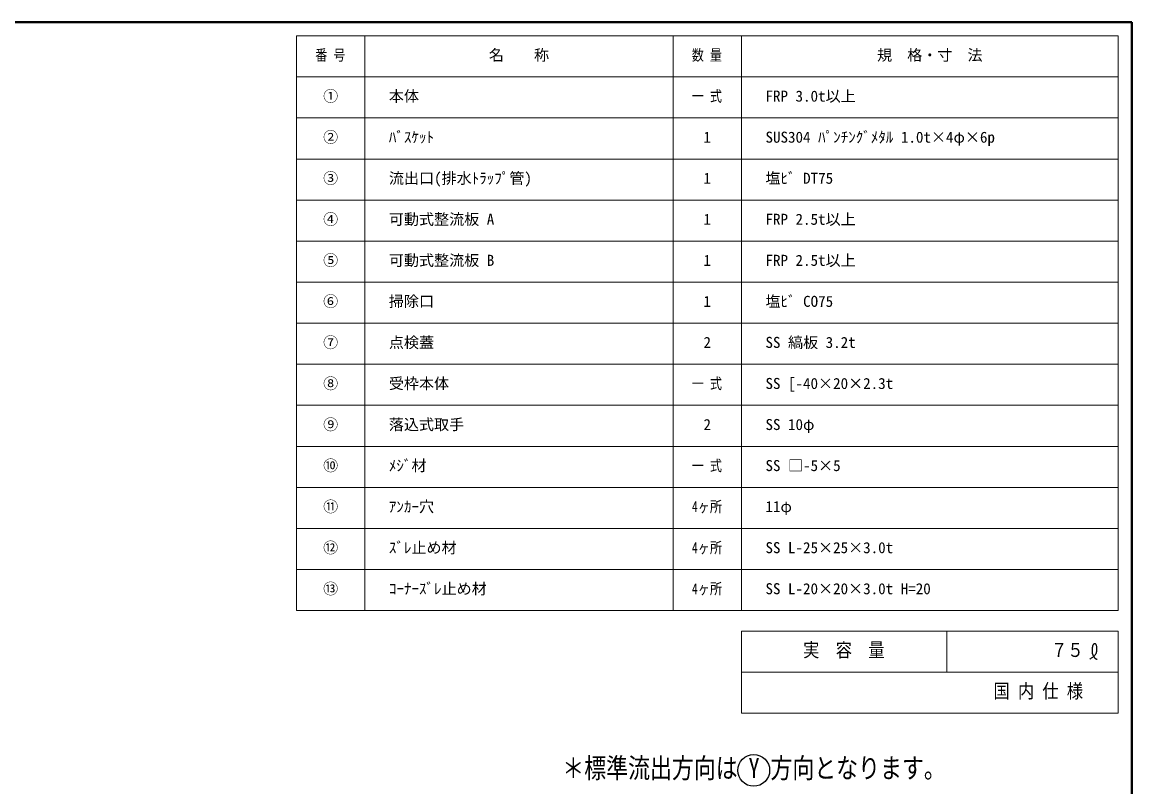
# Model space of a CAD drawing. Units: millimetres at full size, sheet at 1:8; details may follow other scales. Extents: x -1694 to 1546, y -1125 to 1123.
# Drawn here: x -75 to 1546, y 6 to 1123 of the extents above; entities that cross this region are included whole.
import ezdxf
from ezdxf.enums import TextEntityAlignment as Align

# ---------------------------------------------------------------- set-up
doc = ezdxf.new("R2010")
doc.units = ezdxf.units.MM
doc.header["$LTSCALE"] = 8
doc.layers.add('0-0_ﾚｲﾔ1', color=4, linetype='Continuous', lineweight=9)
doc.styles.add('ＭＳ ゴシック', font='')
doc.styles.get('ＭＳ ゴシック').set_extended_font_data('MS Gothic')

msp = doc.modelspace()

# ---------------------------------------------------------------- linework, layer by layer
at = {"layer": '0-0_ﾚｲﾔ1', "color": 1, "lineweight": 40}
for p, q in [((1545.854, 1123.17), (-1694.146, 1123.17)), ((1545.854, -1124.83), (1545.854, 1123.17))]:
    msp.add_line(p, q, dxfattribs=at)
at = {"layer": '0-0_ﾚｲﾔ1', "color": 3, "lineweight": 18}
for p, q in [((1525.854, 1103.17), (325.854, 1103.17)), ((325.854, 263.17), (325.854, 1103.17)), ((425.854, 263.17), (425.854, 1103.17)), ((875.854, 263.17), (875.854, 1103.17)), ((975.854, 263.17), (975.854, 1103.17)), ((1525.854, 263.17), (1525.854, 1103.17)), ((1525.854, 1043.17), (325.854, 1043.17)), ((1525.854, 983.17), (325.854, 983.17)), ((1525.854, 923.17), (325.854, 923.17)), ((1525.854, 863.17), (325.854, 863.17)), ((1525.854, 803.17), (325.854, 803.17)), ((1525.854, 743.17), (325.854, 743.17)), ((1525.854, 683.17), (325.854, 683.17)), ((1525.854, 623.17), (325.854, 623.17)), ((1525.854, 563.17), (325.854, 563.17)), ((1525.854, 503.17), (325.854, 503.17)), ((1525.854, 443.17), (325.854, 443.17)), ((1525.854, 383.17), (325.854, 383.17)), ((1525.854, 323.17), (325.854, 323.17)), ((1525.854, 263.17), (325.854, 263.17)), ((1525.854, 233.17), (975.854, 233.17)), ((975.854, 113.17), (975.854, 233.17)), ((1275.854, 173.17), (1275.854, 233.17)), ((1525.854, 113.17), (1525.854, 233.17)), ((1525.854, 173.17), (975.854, 173.17)), ((1525.854, 113.17), (975.854, 113.17))]:
    msp.add_line(p, q, dxfattribs=at)
at = {"layer": '0-0_ﾚｲﾔ1', "color": 5, "lineweight": 25}
for points in [[(1484.314, 192.331), (1484.894, 192.665), (1485.891, 193.247), (1486.879, 193.842), (1487.853, 194.461), (1488.807, 195.112), (1489.734, 195.805), (1490.258, 196.229), (1490.643, 196.559), (1491.287, 197.154), (1491.896, 197.782), (1492.464, 198.445), (1492.98, 199.143), (1493.436, 199.878), (1493.669, 200.322), (1493.837, 200.684), (1494.091, 201.324), (1494.301, 201.982), (1494.472, 202.653), (1494.604, 203.333), (1494.7, 204.017), (1494.741, 204.415), (1494.772, 204.826), (1494.802, 205.534), (1494.808, 206.241), (1494.798, 206.951), (1494.777, 207.663), (1494.754, 208.381), (1494.741, 208.8), (1494.729, 209.241), (1494.7, 210.002), (1494.64, 210.758), (1494.521, 211.5), (1494.318, 212.218), (1494.007, 212.903), (1493.766, 213.282), (1493.612, 213.486), (1493.314, 213.816), (1492.982, 214.111), (1492.623, 214.354)], [(1492.623, 214.354), (1492.244, 214.532), (1491.852, 214.631), (1491.623, 214.647), (1491.433, 214.634), (1491.108, 214.564), (1490.79, 214.438), (1490.482, 214.267), (1490.19, 214.057), (1489.918, 213.82), (1489.771, 213.672), (1489.567, 213.442), (1489.261, 213.021), (1489.005, 212.574), (1488.793, 212.108), (1488.619, 211.626), (1488.477, 211.134), (1488.407, 210.846), (1488.329, 210.484), (1488.217, 209.857), (1488.13, 209.226), (1488.06, 208.593), (1488.002, 207.957), (1487.95, 207.319), (1487.92, 206.948), (1487.882, 206.507), (1487.819, 205.744), (1487.767, 204.982), (1487.735, 204.221), (1487.734, 203.462), (1487.775, 202.707), (1487.822, 202.271), (1487.878, 201.893), (1488.007, 201.245), (1488.172, 200.604), (1488.369, 199.969), (1488.593, 199.343), (1488.84, 198.726), (1488.991, 198.373), (1489.105, 198.118)], [(1489.105, 198.118), (1489.308, 197.684), (1489.519, 197.254), (1489.74, 196.828), (1489.97, 196.406), (1490.211, 195.985), (1490.356, 195.742), (1490.529, 195.459), (1490.842, 194.978), (1491.176, 194.512), (1491.534, 194.071), (1491.92, 193.664), (1492.339, 193.299), (1492.597, 193.111), (1492.819, 192.97), (1493.219, 192.755), (1493.637, 192.568), (1494.071, 192.404), (1494.515, 192.255), (1494.965, 192.117), (1495.228, 192.039)]]:
    msp.add_lwpolyline(points, dxfattribs=at)
msp.add_circle((993.787, 29.504), 23.2, dxfattribs=at)

# ---------------------------------------------------------------- texts
at = {"layer": '0-0_ﾚｲﾔ1', "color": 7, "style": 'ＭＳ ゴシック'}
for s, height, width, p in [('番 号', 16.13, 0.8, (353.354, 1062.17)), ('数 量', 16.13, 0.8, (903.354, 1062.17)), ('一 式', 16.13, 0.8, (903.354, 1002.17)), ('一 式', 16.13, 0.8, (903.354, 582.17)), ('一 式', 16.13, 0.8, (903.354, 462.17)), ('4ヶ所', 16.13, 0.8, (903.354, 402.17)), ('4ヶ所', 16.13, 0.8, (903.354, 342.17)), ('4ヶ所', 16.13, 0.8, (903.354, 282.17)), ('実\u3000容\u3000量', 20.53, 0.85, (1065.854, 189.17)), ('７５', 20.53, 0.85, (1427.854, 189.17)), ('国 内 仕 様', 20.53, 0.85, (1343.854, 129.17)), ('＊標準流出方向は Y 方向となります。', 29.33, 0.8, (714.187, 9.504))]:
    msp.add_text(s, height=height, dxfattribs=dict(at, width=width)).set_placement(p, align=Align.BOTTOM_LEFT)
for s, p in [('名\u3000\u3000称', (606.854, 1062.17)), ('規\u3000格・寸\u3000法', (1173.854, 1062.17)), ('①', (364.854, 1002.17)), ('本体', (460.854, 1002.17)), ('FRP 3.0t以上', (1010.854, 1002.17)), ('②', (364.854, 942.17)), ('ﾊﾞｽｹｯﾄ', (460.854, 942.17)), ('1', (920.354, 942.17)), ('SUS304 ﾊﾟﾝﾁﾝｸﾞﾒﾀﾙ 1.0t×4φ×6p', (1010.854, 942.17)), ('③', (364.854, 882.17)), ('流出口(排水ﾄﾗｯﾌﾟ管)', (460.854, 882.17)), ('1', (920.354, 882.17)), ('塩ﾋﾞ DT75', (1010.854, 882.17)), ('④', (364.854, 822.17)), ('可動式整流板 A', (460.854, 822.17)), ('1', (920.354, 822.17)), ('FRP 2.5t以上', (1010.854, 822.17)), ('⑤', (364.854, 762.17)), ('可動式整流板 B', (460.854, 762.17)), ('1', (920.354, 762.17)), ('FRP 2.5t以上', (1010.854, 762.17)), ('⑥', (364.854, 702.17)), ('掃除口', (460.854, 702.17)), ('1', (920.354, 702.17)), ('塩ﾋﾞ CO75', (1010.854, 702.17)), ('⑦', (364.854, 642.17)), ('点検蓋', (460.854, 642.17)), ('SS 縞板 3.2t', (1010.854, 642.17)), ('2', (920.354, 642.17)), ('⑧', (364.854, 582.17)), ('受枠本体', (460.854, 582.17)), ('SS [-40×20×2.3t', (1010.854, 582.17)), ('⑨', (364.854, 522.17)), ('落込式取手', (460.854, 522.17)), ('2', (920.354, 522.17)), ('SS 10φ', (1010.854, 522.17)), ('⑩', (364.854, 462.17)), ('ﾒｼﾞ材', (460.854, 462.17)), ('SS □-5×5', (1010.854, 462.17)), ('⑪', (364.854, 402.17)), ('ｱﾝｶｰ穴', (460.854, 402.17)), ('11φ', (1010.854, 402.17)), ('⑫', (364.854, 342.17)), ('ｽﾞﾚ止め材', (460.854, 342.17)), ('SS L-25×25×3.0t', (1010.854, 342.17)), ('⑬', (364.854, 282.17)), ('ｺｰﾅｰｽﾞﾚ止め材', (460.854, 282.17)), ('SS L-20×20×3.0t H=20', (1010.854, 282.17))]:
    msp.add_text(s, height=16.13, dxfattribs=at).set_placement(p, align=Align.BOTTOM_LEFT)

doc.saveas('drawing.dxf')
